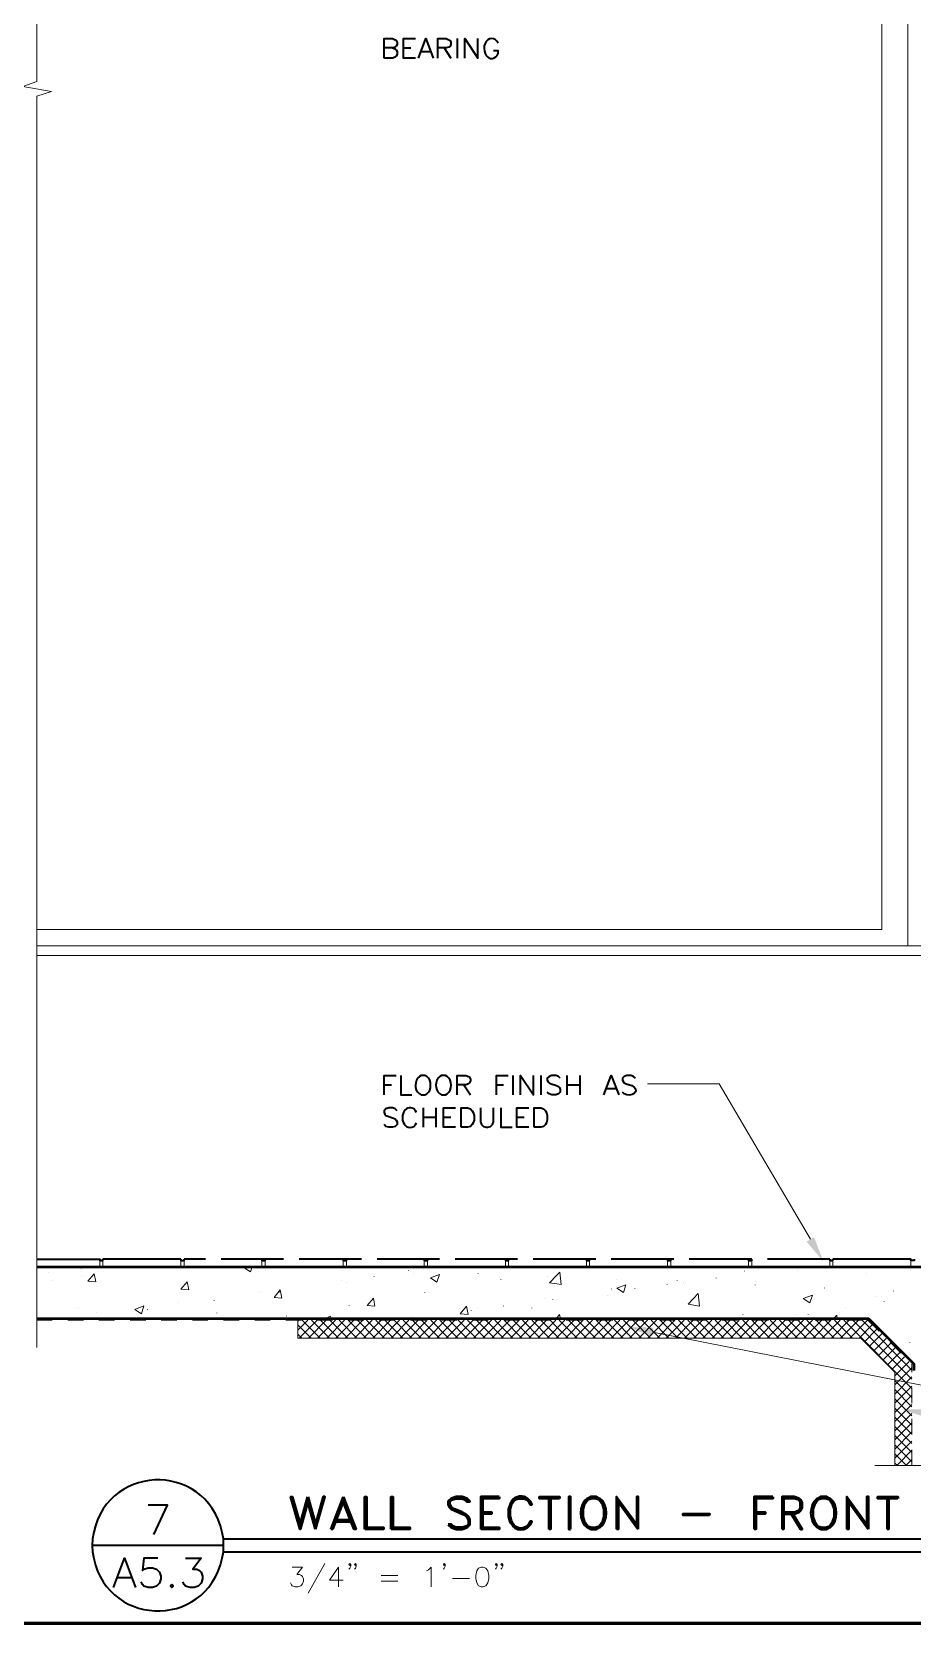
# Model space of a CAD drawing. Header units: inches. Extents: x 5 to 516, y -193 to 129.
# Drawn here: x 362.59 to 368.25, y -46.98 to -36.7 of the extents above; entities that cross this region are included whole.
import ezdxf

# ---------------------------------------------------------------- set-up
doc = ezdxf.new("R2010")
doc.units = ezdxf.units.IN
doc.header["$MEASUREMENT"] = 0
doc.linetypes.add('PDF_IMPORT', pattern=[1, 0.8, -0.2])
doc.layers.add('PDF5_Geometry', color=7, linetype='Continuous')
doc.layers.add('PDF5_Solid Fills', color=7, linetype='Continuous')

msp = doc.modelspace()

# ---------------------------------------------------------------- linework, layer by layer
at = {"layer": 'PDF5_Geometry', "lineweight": 15}
for points in [[(362.6176969, -45.1545658), (362.6176969, -37.112343), (362.7121414, -37.0834541), (362.5276969, -37.0512321), (362.6176969, -37.0178984), (362.6176969, -29.9245649)], [(368.2121414, -42.5734541), (368.2121414, -35.4278983)], [(362.6176969, -42.46901), (368.0454753, -42.46901), (368.0454753, -35.5734541), (362.6176969, -35.5734541)], [(368.7332528, -42.5734541), (362.6176969, -42.5734541)], [(368.7332528, -42.6356766), (362.6176969, -42.6356766)], [(367.5865864, -44.4590102), (367.0010307, -43.4601213), (366.5410307, -43.4601213)], [(363.0232518, -44.595677), (363.0232518, -44.635677)], [(363.0432522, -44.595677), (363.0432522, -44.635677)], [(363.5432522, -44.595677), (363.5432522, -44.635677)], [(363.5643636, -44.595677), (363.5643636, -44.635677)], [(364.0643636, -44.595677), (364.0643636, -44.635677)], [(364.085475, -44.595677), (364.085475, -44.635677)], [(364.585475, -44.595677), (364.585475, -44.635677)], [(364.6065853, -44.595677), (364.6065853, -44.635677)], [(365.1065853, -44.595677), (365.1065853, -44.635677)], [(365.1265857, -44.595677), (365.1265857, -44.635677)], [(365.6276968, -44.595677), (365.6276968, -44.635677)], [(365.6476971, -44.595677), (365.6476971, -44.635677)], [(366.1476971, -44.595677), (366.1476971, -44.635677)], [(366.1688085, -44.595677), (366.1688085, -44.635677)], [(366.6688085, -44.595677), (366.6688085, -44.635677)], [(366.6899188, -44.595677), (366.6899188, -44.635677)], [(367.1899188, -44.595677), (367.1899188, -44.635677)], [(367.2110302, -44.595677), (367.2110302, -44.635677)], [(367.7110303, -44.595677), (367.7110303, -44.635677)], [(367.7310306, -44.595677), (367.7310306, -44.635677)], [(368.2310306, -44.595677), (368.2310306, -44.635677)], [(362.6943639, -44.6723437), (362.6943639, -44.6712326)], [(362.7154741, -44.7223436), (362.7154741, -44.7212325)], [(362.9032522, -44.645677), (362.9032522, -44.6445659)], [(362.9054743, -44.6945658), (362.9054743, -44.6934547)], [(362.996586, -44.7323437), (362.946586, -44.7278992), (362.986586, -44.6801215)], [(362.9965851, -44.7323435), (362.9865851, -44.6801213)], [(363.2021414, -44.6390103), (363.2021414, -44.6378992)], [(363.9899194, -44.6678991), (363.9488082, -44.6401214), (363.9588082, -44.6356769)], [(363.9899188, -44.6678991), (364.0010299, -44.6356769)], [(364.5621415, -44.6401214), (364.5621415, -44.6390102)], [(364.5765854, -44.7245658), (364.5765854, -44.7234546)], [(364.7854748, -44.697899), (364.7854748, -44.6967879)], [(365.006586, -44.6590103), (365.006586, -44.6578992)], [(365.037697, -44.6767879), (365.037697, -44.6756768)], [(365.10103, -44.6556768), (365.10103, -44.6545657)], [(365.1876971, -44.7345659), (365.146586, -44.7067881), (365.2043638, -44.6845659)], [(365.1876965, -44.7345659), (365.2043632, -44.6845659)], [(365.4521416, -44.677899), (365.4521416, -44.6767879)], [(365.5976969, -44.7190101), (365.5976969, -44.717899)], [(365.896586, -44.696788), (365.896586, -44.6956769)], [(365.9765862, -44.6701213), (365.9576973, -44.6901213), (365.9121417, -44.737899)], [(365.9854747, -44.7490103), (365.9765858, -44.6701214)], [(366.3421416, -44.7156769), (366.3421416, -44.7145658)], [(366.9821416, -44.7078992), (366.9821416, -44.7067881)], [(367.0554753, -44.6412324), (367.0554753, -44.6401213)], [(367.1632521, -44.6634546), (367.1632521, -44.6623435)], [(367.2554751, -44.6512326), (367.2554751, -44.6501215)], [(367.5010297, -44.6601214), (367.5010297, -44.6590103)], [(367.5088083, -44.6390103), (367.5088083, -44.6378992)], [(367.9454742, -44.6790104), (367.9454742, -44.6778992)], [(363.5943633, -44.7845658), (363.5443633, -44.7801213), (363.5843633, -44.7323435)], [(363.5943635, -44.7845659), (363.5843635, -44.7323436)], [(364.0499186, -44.7945657), (364.0499186, -44.7934546)], [(364.1921416, -44.8367881), (364.1421416, -44.8323437), (364.1821416, -44.7845659)], [(364.1776969, -44.7978992), (364.1776969, -44.7967881)], [(364.1921419, -44.8367879), (364.1821419, -44.7845657)], [(364.6099185, -44.7345659), (364.6099185, -44.7334548)], [(365.1110307, -44.8023435), (365.1110307, -44.8012324)], [(365.912141, -44.7378991), (365.9576965, -44.7445658), (365.9854743, -44.7490102)], [(366.2832528, -44.8178993), (366.2832528, -44.8167881)], [(366.3099195, -44.7790103), (366.3099195, -44.7778991)], [(366.3854748, -44.8012324), (366.3443637, -44.7734546), (366.4021415, -44.7512324)], [(366.3854743, -44.8012324), (366.402141, -44.7512324)], [(366.458808, -44.7767881), (366.458808, -44.775677)], [(366.6665864, -44.7490103), (366.6665864, -44.7478992)], [(366.7310305, -44.7256768), (366.7310305, -44.7245657)], [(366.7688079, -44.7345659), (366.7688079, -44.7334548)], [(366.7865861, -44.7345659), (366.7865861, -44.7334548)], [(366.8754744, -44.8878992), (366.8010299, -44.8756769), (366.8665855, -44.8078992)], [(366.8754747, -44.8878992), (366.8665858, -44.8078992)], [(367.2310305, -44.7534546), (367.2310305, -44.7523435)], [(367.5832526, -44.8678992), (367.5410304, -44.8401214), (367.5999193, -44.8178992)], [(367.5832532, -44.8678992), (367.5999198, -44.8178992)], [(367.6765861, -44.7723436), (367.6765861, -44.7712325)], [(368.1210306, -44.7912325), (368.1210306, -44.7901214)], [(362.885474, -44.895677), (362.885474, -44.8945659)], [(363.3288074, -44.9090103), (363.3288074, -44.9078992)], [(363.3310307, -44.914566), (363.3310307, -44.9134548)], [(363.5254751, -44.8634547), (363.5254751, -44.8623435)], [(363.7343635, -44.8356769), (363.7343635, -44.8345658)], [(363.7565859, -44.8512324), (363.7565859, -44.8501213)], [(364.6254746, -44.8856768), (364.6254746, -44.8845657)], [(364.7899189, -44.8890102), (364.7399189, -44.8845658), (364.7799189, -44.836788)], [(364.7899191, -44.8890103), (364.7799191, -44.8367881)], [(365.3876972, -44.9412326), (365.3376972, -44.9367881), (365.3776972, -44.8890103)], [(365.3876963, -44.9412324), (365.3776963, -44.8890102)], [(365.4076967, -44.915677), (365.4076967, -44.9145659)], [(365.4488084, -44.9001212), (365.4488084, -44.8990101)], [(365.6165861, -44.8878992), (365.6165861, -44.8867881)], [(365.7976966, -44.9012326), (365.7976966, -44.9001215)], [(365.882141, -44.8378993), (365.882141, -44.8367882)], [(365.9321413, -44.845677), (365.9321413, -44.8445659)], [(367.581031, -44.8823436), (367.581031, -44.8812325)], [(367.8143639, -44.8978991), (367.8143639, -44.896788)], [(368.002142, -44.8290102), (368.002142, -44.8278991)], [(368.0599197, -44.8601215), (368.0599197, -44.8590103)], [(362.9999195, -44.9323436), (362.9999195, -44.9312325)], [(363.7754752, -44.9334546), (363.7754752, -44.9323435)], [(364.2210296, -44.9523436), (364.2210296, -44.9512325)], [(364.3799188, -45.0934546), (364.2954743, -45.0090102)], [(364.2954744, -45.0434547), (364.3599188, -44.9790102)], [(364.2954744, -44.9790103), (364.2954744, -45.0934548)], [(364.2954744, -44.9845659), (364.3010299, -44.9790104)], [(364.3043629, -45.0934546), (364.4188074, -44.9790102)], [(364.4388076, -45.0934546), (364.323252, -44.9790102)], [(364.3632528, -45.0934546), (364.4776973, -44.9790102)], [(364.4976974, -45.0934546), (364.3821419, -44.9790102)], [(364.4221416, -45.0934546), (364.536586, -44.9790102)], [(364.5565851, -45.0934546), (364.4410295, -44.9790102)], [(364.4632521, -44.9690102), (364.5043632, -44.9534546)], [(364.4810303, -45.0934546), (364.5954748, -44.9790102)], [(364.4988074, -44.9690102), (364.5043629, -44.9534546)], [(364.615475, -45.0934546), (364.4999194, -44.9790102)], [(364.5399191, -45.0934546), (364.6543635, -44.9790102)], [(364.6743637, -45.0934546), (364.5599193, -44.9790102)], [(364.5988078, -45.0934546), (364.7132523, -44.9790102)], [(364.7332525, -45.0934546), (364.618808, -44.9790102)], [(364.6576966, -45.0934546), (364.772141, -44.9790102)], [(364.7921412, -45.0934546), (364.6776968, -44.9790102)], [(364.7165854, -45.0934546), (364.8310298, -44.9790102)], [(364.85103, -45.0934546), (364.7365855, -44.9790102)], [(364.7754752, -45.0934546), (364.8899197, -44.9790102)], [(364.9099187, -45.0934546), (364.7954743, -44.9790102)], [(364.8343629, -45.0934546), (364.9488073, -44.9790102)], [(364.9688075, -45.0934546), (364.8543631, -44.9790102)], [(364.8932528, -45.0934546), (365.0076972, -44.9790102)], [(365.0276974, -45.0934546), (364.9132529, -44.9790102)], [(364.9521415, -45.0934546), (365.066586, -44.9790102)], [(365.0865862, -45.0934546), (364.9721417, -44.9790102)], [(365.0110303, -45.0934546), (365.1254747, -44.9790102)], [(365.0276974, -44.9534547), (365.0276974, -44.9523436)], [(365.1454749, -45.0934546), (365.0310305, -44.9790102)], [(365.069919, -45.0934546), (365.1843635, -44.9790102)], [(365.2043637, -45.0934546), (365.0899192, -44.9790102)], [(365.1288078, -45.0934546), (365.2432522, -44.9790102)], [(365.2632524, -45.0934546), (365.148808, -44.9790102)], [(365.1876965, -45.0934546), (365.302141, -44.9790102)], [(365.3221412, -45.0934546), (365.2076967, -44.9790102)], [(365.2465853, -45.0934546), (365.3621409, -44.9790102)], [(365.3810299, -45.0934546), (365.2665855, -44.9790102)], [(365.3054752, -45.0934546), (365.4210308, -44.9790102)], [(365.4399187, -45.0934546), (365.3254742, -44.9790102)], [(365.364364, -45.0934546), (365.4799195, -44.9790102)], [(365.4988075, -45.0934546), (365.384363, -44.9790102)], [(365.4232527, -45.0934546), (365.5388083, -44.9790102)], [(365.5576973, -45.0934546), (365.4432529, -44.9790102)], [(365.4821415, -45.0934546), (365.597697, -44.9790102)], [(365.6165861, -45.0934546), (365.5021416, -44.9790102)], [(365.5410302, -45.0934546), (365.6565858, -44.9790102)], [(365.6754749, -45.0934546), (365.5610304, -44.9790102)], [(365.60103, -45.0934546), (365.7154745, -44.9790102)], [(365.7343636, -45.0934546), (365.6199192, -44.9790102)], [(365.6599188, -45.0934546), (365.7743633, -44.9790102)], [(365.7932524, -45.0934546), (365.6788079, -44.9790102)], [(365.7188076, -45.0934546), (365.833252, -44.9790102)], [(365.8521411, -45.0934546), (365.7376967, -44.9790102)], [(365.7776975, -45.0934546), (365.8921419, -44.9790102)], [(365.912141, -45.0934546), (365.7965854, -44.9790102)], [(365.8365862, -45.0934546), (365.9510307, -44.9790102)], [(365.9710297, -45.0934546), (365.9565853, -45.0801213), (365.8554742, -44.9790102)], [(365.895475, -45.0934546), (366.0099194, -44.9790102)], [(366.0299196, -45.0934546), (365.9565863, -45.0212324), (365.914364, -44.9790102)], [(365.9532527, -44.9690102), (365.9754749, -44.9412324), (365.9810304, -44.9690102)], [(365.9543637, -45.0934546), (365.9565859, -45.0912324), (366.0688082, -44.9790102)], [(366.0888084, -45.0934546), (365.9732528, -44.9790102)], [(366.0132525, -45.0934546), (366.1276969, -44.9790102)], [(366.1476971, -45.0934546), (366.0321416, -44.9790102)], [(366.0721412, -45.0934546), (366.1865857, -44.9790102)], [(366.2065859, -45.0934546), (366.0910303, -44.9790102)], [(366.13103, -45.0934546), (366.2454745, -44.9790102)], [(366.2654746, -45.0934546), (366.1510302, -44.9790102)], [(366.1899188, -45.0934546), (366.3043632, -44.9790102)], [(366.3243634, -45.0934546), (366.2099189, -44.9790102)], [(366.2488075, -45.0934546), (366.363252, -44.9790102)], [(366.3832522, -45.0934546), (366.2688077, -44.9790102)], [(366.3076974, -45.0934546), (366.4221419, -44.9790102)], [(366.442142, -45.0934546), (366.3276976, -44.9790102)], [(366.3665862, -45.0934546), (366.4810306, -44.9790102)], [(366.5010297, -45.0934546), (366.3865852, -44.9790102)], [(366.4254749, -45.0934546), (366.5399194, -44.9790102)], [(366.5599196, -45.0934546), (366.4454751, -44.9790102)], [(366.4843637, -45.0934546), (366.5988081, -44.9790102)], [(366.6188083, -45.0934546), (366.5043639, -44.9790102)], [(366.5432524, -45.0934546), (366.6576969, -44.9790102)], [(366.6776971, -45.0934546), (366.5632526, -44.9790102)], [(366.6021412, -45.0934546), (366.7165856, -44.9790102)], [(366.7365858, -45.0934546), (366.6221414, -44.9790102)], [(366.66103, -45.0934546), (366.7754744, -44.9790102)], [(366.7954746, -45.0934546), (366.6810301, -44.9790102)], [(366.7199198, -45.0934546), (366.8343643, -44.9790102)], [(366.8543633, -45.0934546), (366.7399189, -44.9790102)], [(366.7788075, -45.0934546), (366.8932519, -44.9790102)], [(366.9132521, -45.0934546), (366.7988077, -44.9790102)], [(366.8376974, -45.0934546), (366.9532529, -44.9790102)], [(366.972142, -45.0934546), (366.8576975, -44.9790102)], [(366.8965861, -45.0934546), (367.0121417, -44.9790102)], [(367.0310308, -45.0934546), (366.9165863, -44.9790102)], [(366.9554749, -45.0934546), (367.0710304, -44.9790102)], [(367.0899195, -45.0934546), (366.9754751, -44.9790102)], [(367.0143636, -45.0934546), (367.1299192, -44.9790102)], [(367.1488083, -45.0934546), (367.0343638, -44.9790102)], [(367.0732524, -45.0934546), (367.188808, -44.9790102)], [(367.207697, -45.0934546), (367.0932526, -44.9790102)], [(367.1321411, -45.0934546), (367.2476967, -44.9790102)], [(367.2665858, -45.0934546), (367.1521413, -44.9790102)], [(367.1532525, -44.9412324), (367.1532525, -44.9401213)], [(367.1921421, -45.0934546), (367.3065866, -44.9790102)], [(367.3254745, -45.0934546), (367.2110301, -44.9790102)], [(367.2510297, -45.0934546), (367.3654742, -44.9790102)], [(367.3843633, -45.0934546), (367.2699188, -44.9790102)], [(367.2899193, -44.966788), (367.2899193, -44.9656769)], [(367.3099196, -45.0934546), (367.4243641, -44.9790102)], [(367.4432521, -45.0934546), (367.3288076, -44.9790102)], [(367.3688084, -45.0934546), (367.4832528, -44.9790102)], [(367.503253, -45.0934546), (367.3876974, -44.9790102)], [(367.4276971, -45.0934546), (367.5421416, -44.9790102)], [(367.5621418, -45.0934546), (367.4465862, -44.9790102)], [(367.4865859, -45.0934546), (367.6010303, -44.9790102)], [(367.4988076, -44.9401213), (367.4988076, -44.9390102)], [(367.6210305, -45.0934546), (367.505475, -44.9790102)], [(367.5454746, -45.0934546), (367.6599191, -44.9790102)], [(367.6799193, -45.0934546), (367.5643637, -44.9790102)], [(367.5732524, -44.9434548), (367.5732524, -44.9423437)], [(367.6043634, -45.0934546), (367.7188079, -44.9790102)], [(367.738808, -45.0934546), (367.6232525, -44.9790102)], [(367.6632522, -45.0934546), (367.7776966, -44.9790102)], [(367.7976968, -45.0934546), (367.6821412, -44.9790102)], [(367.7221421, -45.0934546), (367.8365865, -44.9790102)], [(367.7343638, -44.9690102), (367.7554749, -44.9467879)], [(367.8565856, -45.0934546), (367.7421411, -44.9790102)], [(367.7588084, -44.9690102), (367.755475, -44.9467879)], [(367.7810308, -45.0934546), (367.8954753, -44.9790102)], [(368.2388081, -45.4167881), (367.8010303, -44.9790103)], [(367.8399196, -45.0934546), (367.954364, -44.9790102)], [(368.2388081, -45.3578991), (367.8599192, -44.9790102)], [(367.8988083, -45.0934546), (367.985475, -45.006788)], [(368.2388081, -45.2990103), (367.918808, -44.9790103)], [(368.1288079, -45.3123435), (367.909919, -45.0934546), (364.2954744, -45.0934546)], [(364.32103, -45.0934546), (364.2954745, -45.0678991)], [(366.5743634, -45.0545659), (372.4010308, -46.2056771), (372.9010309, -46.2056771)], [(367.9332525, -45.1178992), (368.0143636, -45.0367881)], [(367.9632524, -45.1467881), (368.0443635, -45.0667881)], [(367.9921413, -45.176788), (368.0732524, -45.0956769)], [(368.0221412, -45.2067882), (368.1032523, -45.1256771)], [(368.2243642, -45.1212324), (368.2243642, -45.1201213)], [(368.05103, -45.235677), (368.1321411, -45.1545659)], [(368.0810311, -45.2656769), (368.1621422, -45.1845658)], [(368.1099188, -45.2945658), (368.1910299, -45.2134547)], [(368.128808, -45.3356769), (368.2210303, -45.2434547)], [(368.128808, -45.394566), (368.238808, -45.2845659)], [(368.128808, -45.3123437), (368.128808, -45.9123438)], [(368.128808, -45.4534547), (368.238808, -45.3434547)], [(368.128808, -45.5123438), (368.238808, -45.4023437)], [(368.2388081, -45.4756769), (368.1288081, -45.3656769)], [(368.2388081, -45.5345659), (368.1288081, -45.4245659)], [(368.128808, -45.5712325), (368.238808, -45.4612325)], [(368.128808, -45.6301216), (368.238808, -45.5201215)], [(368.2388081, -45.5934547), (368.1288081, -45.4834547)], [(368.2388081, -45.6523437), (368.1288081, -45.5434548)], [(368.128808, -45.6890103), (368.238808, -45.5790103)], [(368.128808, -45.7478994), (368.238808, -45.6378993)], [(368.2388081, -45.7112325), (368.1288081, -45.6023436)], [(368.128808, -45.8067881), (368.238808, -45.6967881)], [(368.2388081, -45.7701215), (368.1288081, -45.6612326)], [(368.2388081, -45.8290103), (368.1288081, -45.7201214)], [(368.128808, -45.8656772), (368.238808, -45.7556771)], [(368.2388081, -45.8878993), (368.1288081, -45.7790104)], [(368.1288084, -45.8378993), (368.2021418, -45.9101215), (368.2388084, -45.8734548)], [(368.1288086, -45.8967882), (368.143253, -45.9101215), (368.2388086, -45.8145659)], [(368.7776977, -45.984566), (368.751031, -45.9123438), (368.001031, -45.9123438)], [(364.2588081, -46.565677), (364.3243636, -46.565677), (364.2888081, -46.6134548), (364.3065859, -46.6134548), (364.3188081, -46.6190103), (364.3243636, -46.625677), (364.3310303, -46.6434548), (364.3310303, -46.655677), (364.3243636, -46.6734548), (364.3132525, -46.6845659), (364.2954748, -46.6912325), (364.277697, -46.6912325), (364.2588081, -46.6845659), (364.2532525, -46.6790103), (364.247697, -46.6667881)], [(364.4676964, -46.5423437), (364.3610297, -46.7323438)], [(364.5565851, -46.6912325), (364.5565851, -46.565677), (364.4976962, -46.6490103), (364.5865851, -46.6490103)], [(364.6343631, -46.5478994), (364.6288075, -46.554566), (364.6221409, -46.5478994), (364.6288075, -46.5423438), (364.6343631, -46.5478994), (364.6343631, -46.5601216), (364.6288075, -46.5723438), (364.6221409, -46.5778994)], [(364.6699195, -46.5478994), (364.6643639, -46.554566), (364.6576972, -46.5478994), (364.6643639, -46.5423438), (364.6699195, -46.5478994), (364.6699195, -46.5601216), (364.6643639, -46.5723438), (364.6576972, -46.5778994)], [(365.1221414, -46.5901216), (365.1343636, -46.5834549), (365.1521414, -46.5656771), (365.1521414, -46.6912327)], [(365.24103, -46.5478994), (365.2354744, -46.554566), (365.2299189, -46.5478994), (365.2354744, -46.5423438), (365.24103, -46.5478994), (365.24103, -46.5601216), (365.2354744, -46.5723438), (365.2299189, -46.5778994)], [(365.5743633, -46.5478994), (365.5688078, -46.554566), (365.5632522, -46.5478994), (365.5688078, -46.5423438), (365.5743633, -46.5478994), (365.5743633, -46.5601216), (365.5688078, -46.5723438), (365.5632522, -46.5778994)], [(365.6110308, -46.5478994), (365.6043641, -46.554566), (365.5988086, -46.5478994), (365.6043641, -46.5423438), (365.6110308, -46.5478994), (365.6110308, -46.5601216), (365.6043641, -46.5723438), (365.5988086, -46.5778994)], [(364.8310308, -46.6190104), (364.9376975, -46.6190104)], [(364.8310308, -46.655677), (364.9376975, -46.655677)], [(365.2888081, -46.6378994), (365.3965859, -46.6378994)]]:
    msp.add_lwpolyline(points, dxfattribs=at)
at = {"layer": 'PDF5_Geometry', "lineweight": 35}
for points in [[(364.8488079, -36.8690096), (364.8488079, -36.7434541), (364.9021412, -36.7434541), (364.919919, -36.7501207), (364.9265856, -36.7556763), (364.9321412, -36.7678985), (364.9321412, -36.7801207), (364.9265856, -36.7912318), (364.919919, -36.7978985), (364.9021412, -36.8034541), (364.8488079, -36.8034541)], [(364.9021413, -36.8034545), (364.9199191, -36.80901), (364.9265857, -36.8156767), (364.9321413, -36.8267878), (364.9321413, -36.8445656), (364.9265857, -36.8567878), (364.9199191, -36.8634545), (364.9021413, -36.86901), (364.8488079, -36.86901)], [(365.0510306, -36.8690096), (364.974364, -36.8690096), (364.974364, -36.7434541), (365.0510306, -36.7434541)], [(364.974364, -36.8034545), (365.0210306, -36.8034545)], [(365.068808, -36.8690096), (365.1165857, -36.7434541), (365.1643635, -36.8690096)], [(365.1943641, -36.8690096), (365.1943641, -36.7434541), (365.2476974, -36.7434541), (365.2654752, -36.7501207), (365.2721419, -36.7556763), (365.2776974, -36.7678985), (365.2776974, -36.7801207), (365.2721419, -36.7912318), (365.2654752, -36.7978985), (365.2476974, -36.8034541), (365.1943641, -36.8034541)], [(365.2354746, -36.8034545), (365.2776969, -36.86901)], [(365.318808, -36.7434535), (365.318808, -36.8690091)], [(365.3665861, -36.8690096), (365.3665861, -36.7434541), (365.4499194, -36.8690096), (365.4499194, -36.7434541)], [(365.0865862, -36.8267869), (365.1465862, -36.8267869)], [(365.5754753, -36.8512312), (365.5810309, -36.839009), (365.5810309, -36.8212312), (365.552142, -36.8212312)], [(364.8488079, -43.5312323), (364.8488079, -43.4056767), (364.9265856, -43.4056767)], [(364.8488079, -43.4656768), (364.8965856, -43.4656768)], [(364.9565858, -43.4056767), (364.9565858, -43.5312323), (365.0276969, -43.5312323)], [(365.1232528, -43.4123434), (365.1110306, -43.4056767), (365.0865862, -43.4056767), (365.075475, -43.4123434), (365.0632528, -43.4234545)], [(365.2543631, -43.4123434), (365.2421409, -43.4056767), (365.2176965, -43.4056767), (365.2065853, -43.4123434), (365.1943631, -43.4234545)], [(365.318808, -43.5312323), (365.318808, -43.4056767), (365.3732524, -43.4056767), (365.3910302, -43.4123434), (365.3965858, -43.4178989), (365.4032524, -43.4301212), (365.4032524, -43.4412323), (365.3965858, -43.4534545), (365.3910302, -43.4590101), (365.3732524, -43.4656767), (365.318808, -43.4656767)], [(365.3610308, -43.4656768), (365.403253, -43.5312324)], [(365.5699191, -43.5312323), (365.5699191, -43.4056767), (365.6465857, -43.4056767)], [(365.5699191, -43.4656768), (365.6165857, -43.4656768)], [(365.6765859, -43.4056767), (365.6765859, -43.5312323)], [(365.724364, -43.5312323), (365.724364, -43.4056767), (365.8076974, -43.5312323), (365.8076974, -43.4056767)], [(365.8554743, -43.4056767), (365.8554743, -43.5312323)], [(365.9799194, -43.4234546), (365.9688083, -43.4123435), (365.9510305, -43.4056769), (365.926586, -43.4056769), (365.9088083, -43.4123435), (365.896586, -43.4234546), (365.896586, -43.4356769), (365.9032527, -43.4478991), (365.9088083, -43.4534546), (365.9210305, -43.4590102), (365.956586, -43.4712324), (365.9688083, -43.4778991), (365.9743638, -43.4834546), (365.9799194, -43.4956769), (365.9799194, -43.5134547), (365.9688083, -43.5245658), (365.9510305, -43.5312324), (365.926586, -43.5312324), (365.9088083, -43.5245658), (365.896586, -43.5134547)], [(366.022141, -43.4056767), (366.022141, -43.5312323)], [(366.022141, -43.4656768), (366.1054744, -43.4656768)], [(366.1054744, -43.4056767), (366.1054744, -43.5312323)], [(366.2599193, -43.5312323), (366.3076971, -43.4056767), (366.3554749, -43.5312323)], [(366.2776975, -43.4890101), (366.3376975, -43.4890101)], [(366.4632523, -43.4234546), (366.4510301, -43.4123435), (366.4332523, -43.4056769), (366.4088078, -43.4056769), (366.3910301, -43.4123435), (366.379919, -43.4234546), (366.379919, -43.4356769), (366.3854745, -43.4478991), (366.3910301, -43.4534546), (366.4032523, -43.4590102), (366.4388078, -43.4712324)], [(365.0865862, -43.5312323), (365.1110306, -43.5312323), (365.1232528, -43.5245656)], [(365.2176965, -43.5312323), (365.2421409, -43.5312323), (365.2543631, -43.5245656)], [(366.4088078, -43.5312324), (366.3910301, -43.5245658), (366.379919, -43.5134547)], [(364.9321412, -43.6323435), (364.919919, -43.6201213), (364.9021412, -43.6145657), (364.8788079, -43.6145657), (364.8610301, -43.6201213), (364.8488079, -43.6323435), (364.8488079, -43.6445658), (364.8543634, -43.6556769), (364.8610301, -43.6623435), (364.8721412, -43.6678991), (364.9088079, -43.6801213), (364.919919, -43.6856769), (364.9265856, -43.6923435), (364.9321412, -43.7034546), (364.9321412, -43.7212324), (364.919919, -43.7334546), (364.9021412, -43.7390102), (364.8788079, -43.7390102), (364.8610301, -43.7334546), (364.8488079, -43.7212324)], [(364.974364, -43.6445658), (364.9676973, -43.6623436), (364.9676973, -43.6923436)], [(365.0576973, -43.6445658), (365.0510306, -43.6323436), (365.0399195, -43.6201214)], [(365.0988079, -43.6145656), (365.0988079, -43.7390101)], [(365.0988079, -43.6734547), (365.1821412, -43.6734547)], [(365.1821412, -43.6145656), (365.1821412, -43.7390101)], [(365.3076971, -43.7390101), (365.2299193, -43.7390101), (365.2299193, -43.6145656), (365.3076971, -43.6145656)], [(365.2299193, -43.6734547), (365.2776971, -43.6734547)], [(365.4676965, -43.6145656), (365.4676965, -43.7034545), (365.4743631, -43.7212323), (365.4865854, -43.7334545), (365.5043631, -43.7390101), (365.5154743, -43.7390101), (365.533252, -43.7334545), (365.5454743, -43.7212323), (365.5521409, -43.7034545), (365.5521409, -43.6145656)], [(365.5988079, -43.6145656), (365.5988079, -43.7390101), (365.6710301, -43.7390101)], [(365.7776972, -43.7390101), (365.7010305, -43.7390101), (365.7010305, -43.6145656), (365.7776972, -43.6145656)], [(365.7010305, -43.6734547), (365.7476972, -43.6734547)], [(365.0399195, -43.7334547), (365.0510306, -43.7212325), (365.0576973, -43.7101214)], [(362.6176963, -44.585677), (363.0232518, -44.585677), (363.0232518, -44.595677), (363.0432518, -44.595677), (363.0432518, -44.585677)], [(363.5432522, -44.5856769), (363.0432522, -44.5856769)], [(363.5432522, -44.585677), (363.5432522, -44.595677), (363.5643633, -44.595677), (363.5643633, -44.585677)], [(364.0643636, -44.585677), (364.0643636, -44.595677), (364.0854747, -44.595677), (364.0854747, -44.585677)], [(364.585475, -44.585677), (364.585475, -44.595677), (364.6065862, -44.595677), (364.6065862, -44.585677)], [(365.1065853, -44.585677), (365.1065853, -44.595677), (365.1265853, -44.595677), (365.1265853, -44.585677)], [(365.6276968, -44.585677), (365.6276968, -44.595677), (365.6476968, -44.595677), (365.6476968, -44.585677)], [(366.1476971, -44.585677), (366.1476971, -44.595677), (366.1688082, -44.595677), (366.1688082, -44.585677)], [(366.6688085, -44.585677), (366.6688085, -44.595677), (366.6899197, -44.595677), (366.6899197, -44.585677)], [(367.1899188, -44.585677), (367.1899188, -44.595677), (367.21103, -44.595677), (367.21103, -44.585677)], [(367.7110303, -44.585677), (367.7110303, -44.595677), (367.7310303, -44.595677), (367.7310303, -44.585677)], [(368.252142, -44.585677), (368.252142, -44.595677), (368.2310309, -44.595677), (368.2310309, -44.585677), (367.7310309, -44.585677)], [(363.3699191, -46.355677), (363.458808, -46.1678992), (363.3332525, -46.1678992)], [(363.809919, -46.5078992), (363.8165857, -46.4667881), (363.8176968, -46.425677), (363.8165857, -46.3845659), (363.809919, -46.3434548)], [(362.9765857, -46.3845659), (362.9743634, -46.425677), (362.9765857, -46.4667881)], [(363.8176968, -46.425677), (362.9743634, -46.425677)], [(363.8154747, -46.3845659), (370.2388082, -46.3845659)], [(363.8154747, -46.4678992), (370.2388082, -46.4678992)], [(363.1110306, -46.6956771), (363.1821417, -46.5078993), (363.2532528, -46.6956771)], [(363.3965858, -46.5078993), (363.3065858, -46.5078993), (363.2976969, -46.5878993), (363.3065858, -46.5790104), (363.3332525, -46.5701215), (363.3610303, -46.5701215), (363.3876969, -46.5790104), (363.4054747, -46.5967882), (363.4143636, -46.6234549), (363.4143636, -46.6412326), (363.4054747, -46.6678993), (363.3876969, -46.6867882), (363.3610303, -46.6956771), (363.3332525, -46.6956771), (363.3065858, -46.6867882), (363.2976969, -46.6778993), (363.288808, -46.6590104)], [(363.5743632, -46.5078993), (363.6732521, -46.5078993), (363.6199187, -46.5790104), (363.6465854, -46.5790104), (363.6643632, -46.5878993), (363.6732521, -46.5967882), (363.682141, -46.6234549), (363.682141, -46.6412326), (363.6732521, -46.6678993), (363.6554743, -46.6867882), (363.6288076, -46.6956771), (363.6010298, -46.6956771), (363.5743632, -46.6867882), (363.5654743, -46.6778993), (363.5565854, -46.6590104)], [(363.1376962, -46.6323438), (363.2265851, -46.6323438)]]:
    msp.add_lwpolyline(points, dxfattribs=at)
for points in [[(365.3432526, -43.7390101), (365.3432526, -43.6145656), (365.3843637, -43.6145656), (365.4032526, -43.6201212), (365.4143637, -43.6323434), (365.4210304, -43.6445656), (365.4265859, -43.6623434), (365.4265859, -43.6923434), (365.4210304, -43.7101212), (365.4143637, -43.7212323), (365.4032526, -43.7334545), (365.3843637, -43.7390101)], [(365.8132527, -43.7390101), (365.8132527, -43.6145656), (365.8554749, -43.6145656), (365.8732527, -43.6201212), (365.8854749, -43.6323434), (365.8910305, -43.6445656), (365.896586, -43.6623434), (365.896586, -43.6923434), (365.8910305, -43.7101212), (365.8854749, -43.7212323), (365.8732527, -43.7334545), (365.8554749, -43.7390101)], [(363.4854745, -46.6778992), (363.4765856, -46.6867881), (363.4854745, -46.6956769), (363.4943634, -46.6867881)]]:
    msp.add_lwpolyline(points, close=True, dxfattribs=at)
at = {"layer": 'PDF5_Geometry', "linetype": 'PDF_IMPORT', "lineweight": 35, "ltscale": 0.501111}
msp.add_lwpolyline([(367.7110303, -44.5856769), (363.5643636, -44.5856769)], dxfattribs=at)
at = {"layer": 'PDF5_Geometry', "lineweight": 50}
for points in [[(362.6176969, -44.6356768), (369.0354752, -44.6356768), (369.0354752, -45.3023435)], [(367.9610303, -44.9690102), (362.6176964, -44.9690102)], [(368.2532531, -45.3023435), (368.2532531, -45.2612324), (367.9610308, -44.9690102)], [(364.4076972, -46.3212326), (364.3588083, -46.1434548), (364.3088083, -46.3212326), (364.2499194, -46.1134548), (364.2588083, -46.1134548), (364.3088083, -46.2912326), (364.3588083, -46.1134548)], [(364.3588085, -46.1134548), (364.4076974, -46.2912326)], [(364.4076964, -46.3212326), (364.4676964, -46.1134548), (364.4576964, -46.1134548), (364.4076964, -46.2912326)], [(364.5865861, -46.1134548), (364.5076972, -46.3212326)], [(364.5865861, -46.113455), (364.6665861, -46.3212327), (364.6565861, -46.3212327), (364.5865861, -46.143455), (364.5176972, -46.3212327), (364.5076972, -46.3212327)], [(365.5888082, -46.1134549), (365.5888082, -46.1234549), (365.4799193, -46.1234549), (365.4799193, -46.3112327), (365.5888082, -46.3112327), (365.5888082, -46.3212327), (365.4699193, -46.3212327)], [(365.5888086, -46.1134548), (365.4699197, -46.1134548), (365.4699197, -46.3212326)], [(365.6576967, -46.1623436), (365.6476967, -46.1923436), (365.6476967, -46.2423436)], [(365.6576967, -46.2423436), (365.6576967, -46.1923436), (365.6676967, -46.1623436), (365.6876967, -46.1334547), (365.7076967, -46.1234547), (365.7476967, -46.1234547), (365.7676967, -46.1334547), (365.7776967, -46.1434547), (365.7865856, -46.1623436), (365.7965856, -46.1623436), (365.7865856, -46.1434547), (365.7676967, -46.1234547)], [(365.9065856, -46.1234549), (365.9065856, -46.3212327)], [(365.9165864, -46.1234549), (365.9165864, -46.3212327), (365.9065864, -46.3212327)], [(366.2332527, -46.1234548), (366.2132527, -46.1134548), (366.1743638, -46.1134548), (366.1543638, -46.1234548), (366.1343638, -46.1434548)], [(366.4810301, -46.3212327), (366.3521412, -46.143455), (366.3521412, -46.3212327), (366.3421412, -46.3212327)], [(366.4810305, -46.3212326), (366.4810305, -46.1134548), (366.4721416, -46.1134548), (366.4721416, -46.2912326), (366.3421416, -46.1134548), (366.3421416, -46.3212326)], [(367.3443637, -46.1134549), (367.3443637, -46.1234549), (367.2354748, -46.1234549), (367.2354748, -46.3212327), (367.2254748, -46.3212327)], [(367.3443641, -46.1134548), (367.2254752, -46.1134548), (367.2254752, -46.3212326)], [(367.4143636, -46.2223437), (367.4832525, -46.2223437), (367.5132525, -46.2123437), (367.5232525, -46.2023437), (367.5332525, -46.1823437), (367.5332525, -46.1523437), (367.5232525, -46.1334548), (367.5132525, -46.1234548), (367.4832525, -46.1134548), (367.4043636, -46.1134548), (367.4043636, -46.3212326)], [(367.4143643, -46.2123438), (367.4832532, -46.2123438), (367.5132532, -46.2023438), (367.5232532, -46.1823438), (367.5232532, -46.1523438), (367.5132532, -46.1334549), (367.4832532, -46.1234549), (367.4143643, -46.1234549), (367.4143643, -46.3212327), (367.4043643, -46.3212327)], [(367.7121415, -46.1234548), (367.6921415, -46.1134548), (367.6521415, -46.1134548), (367.6321415, -46.1234548), (367.6121415, -46.1434548)], [(367.9599192, -46.3212326), (367.9599192, -46.1134548), (367.9499192, -46.1134548), (367.9499192, -46.2912326), (367.8210303, -46.1134548), (367.8210303, -46.3212326)], [(367.9599199, -46.3212327), (367.831031, -46.143455), (367.831031, -46.3212327), (367.821031, -46.3212327)], [(368.0788078, -46.1234549), (368.0788078, -46.3212327)], [(368.0888085, -46.1234549), (368.0888085, -46.3212327), (368.0788085, -46.3212327)], [(364.5365859, -46.2623438), (364.6365859, -46.2623438)], [(365.4799193, -46.2123436), (365.5388082, -46.2123436), (365.5388082, -46.2223436), (365.4799193, -46.2223436)], [(367.2354748, -46.2123436), (367.2954748, -46.2123436), (367.2954748, -46.2223436), (367.2354748, -46.2223436)], [(367.4632524, -46.2223437), (367.5232524, -46.3212326), (367.5332524, -46.3212326), (367.4732524, -46.2223437)], [(364.5276974, -46.2723437), (364.6465863, -46.2723437)], [(365.7676967, -46.3112325), (365.7865856, -46.2912325), (365.7965856, -46.2723436), (365.7865856, -46.2723436), (365.7776967, -46.2912325), (365.7676967, -46.3012325)], [(366.1743638, -46.3212326), (366.2132527, -46.3212326), (366.2332527, -46.3112326)], [(367.6521415, -46.3212326), (367.6921415, -46.3212326), (367.7121415, -46.3112326)]]:
    msp.add_lwpolyline(points, dxfattribs=at)
at = {"layer": 'PDF5_Geometry', "lineweight": 15}
for points in [[(363.3065862, -44.8867881), (363.2899196, -44.9367881), (363.2476973, -44.9090103)], [(365.4732518, -46.565677), (365.455474, -46.5723436), (365.4443629, -46.5901214), (365.4376963, -46.6190103), (365.4376963, -46.6378992), (365.4443629, -46.6667881), (365.455474, -46.6845659), (365.4732518, -46.6912325), (365.485474, -46.6912325), (365.5032518, -46.6845659), (365.515474, -46.6667881), (365.5210296, -46.6378992), (365.5210296, -46.6190103), (365.515474, -46.5901214), (365.5032518, -46.5723436), (365.485474, -46.565677)]]:
    msp.add_lwpolyline(points, close=True, dxfattribs=at)
at = {"layer": 'PDF5_Geometry', "linetype": 'PDF_IMPORT', "lineweight": 15, "ltscale": 0.085556}
msp.add_lwpolyline([(362.6176969, -44.9790103), (367.9565861, -44.9790103)], dxfattribs=at)
at = {"layer": 'PDF5_Geometry', "linetype": 'PDF_IMPORT', "lineweight": 15, "ltscale": 0.083281}
msp.add_lwpolyline([(367.956586, -44.9790103), (368.2388085, -45.2601214)], dxfattribs=at)
at = {"layer": 'PDF5_Geometry', "linetype": 'PDF_IMPORT', "lineweight": 15, "ltscale": 0.083333}
msp.add_lwpolyline([(368.2388081, -45.9123436), (368.2388081, -45.2601213)], dxfattribs=at)
at = {"layer": 'PDF5_Geometry', "lineweight": 50}
for points in [[(364.725475, -46.3212326), (364.725475, -46.1134548), (364.735475, -46.1134548), (364.735475, -46.3112326), (364.8443639, -46.3112326), (364.8443639, -46.3212326)], [(364.8943638, -46.3212326), (364.8943638, -46.1134548), (364.9043638, -46.1134548), (364.9043638, -46.3112326), (365.0132527, -46.3112326), (365.0132527, -46.3212326)], [(365.2610303, -46.2912327), (365.2810303, -46.3112327), (365.3110303, -46.3212327), (365.3510303, -46.3212327), (365.3799192, -46.3112327), (365.3999192, -46.2912327), (365.3999192, -46.2623439), (365.3899192, -46.2423438), (365.3699192, -46.2223438), (365.3510303, -46.2123438), (365.3010303, -46.1923438), (365.2810303, -46.1823438), (365.2710303, -46.1623438), (365.2710303, -46.143455), (365.2810303, -46.133455), (365.3110303, -46.123455), (365.3510303, -46.123455), (365.3699192, -46.133455), (365.3799192, -46.143455), (365.3999192, -46.143455), (365.3799192, -46.123455), (365.3510303, -46.113455), (365.3110303, -46.113455), (365.2810303, -46.123455), (365.2610303, -46.143455), (365.2610303, -46.1623438), (365.2710303, -46.1823438), (365.2810303, -46.1923438), (365.3010303, -46.2023438), (365.3510303, -46.2223438), (365.3699192, -46.2323438), (365.3799192, -46.2423438), (365.3899192, -46.2623439), (365.3899192, -46.2912327), (365.3799192, -46.3012327), (365.3510303, -46.3112327), (365.3110303, -46.3112327), (365.2910303, -46.3012327), (365.2810303, -46.2912327)], [(365.9754747, -46.1234548), (365.8465858, -46.1234548), (365.8465858, -46.1134548), (365.9754747, -46.1134548)], [(366.0454749, -46.3212326), (366.0454749, -46.1134548), (366.0354749, -46.1134548), (366.0354749, -46.3212326)], [(366.1843634, -46.1234549), (366.1543634, -46.1334549), (366.1343634, -46.1623438), (366.1243634, -46.1923438), (366.1243634, -46.2423438), (366.1343634, -46.2723438), (366.1543634, -46.3012327), (366.1843634, -46.3112327), (366.2032523, -46.3112327), (366.2332523, -46.3012327), (366.2532523, -46.2723438), (366.2632523, -46.2423438), (366.2632523, -46.1923438), (366.2532523, -46.1623438), (366.2332523, -46.1334549), (366.2032523, -46.1234549)], [(367.6621411, -46.1234549), (367.6321411, -46.1334549), (367.6121411, -46.1623438), (367.6021411, -46.1923438), (367.6021411, -46.2423438), (367.6121411, -46.2723438), (367.6321411, -46.3012327), (367.6621411, -46.3112327), (367.6821411, -46.3112327), (367.7121411, -46.3012327), (367.73103, -46.2723438), (367.74103, -46.2423438), (367.74103, -46.1923438), (367.73103, -46.1623438), (367.7121411, -46.1334549), (367.6821411, -46.1234549)], [(368.1476969, -46.1234548), (368.018808, -46.1234548), (368.018808, -46.1134548), (368.1476969, -46.1134548)], [(366.9376968, -46.2323437), (366.7688079, -46.2323437), (366.7688079, -46.2223437), (366.9376968, -46.2223437)]]:
    msp.add_lwpolyline(points, close=True, dxfattribs=at)
at = {"layer": 'PDF5_Geometry', "lineweight": 60}
msp.add_lwpolyline([(334.0676933, -46.9256771), (379.0676969, -46.9256771)], dxfattribs=at)
at = {"layer": 'PDF5_Geometry', "lineweight": 35}
msp.add_ellipse((365.5392493, -36.8059741), major_axis=(-0.000175, 0.0643482), ratio=0.7531074753, start_param=5.2401398266, end_param=8.3910169945, dxfattribs=at)
for points in [[(365.4976975, -36.839009), (365.5109383, -36.8747868), (365.5525494, -36.8829349), (365.5754753, -36.8512312)], [(365.0632528, -43.4234545), (365.0408639, -43.4580656), (365.0460861, -43.5130656), (365.0865862, -43.5312323)], [(365.1232528, -43.5245656), (365.1560306, -43.499899), (365.1560306, -43.4369916), (365.1232528, -43.4123434)], [(365.1943631, -43.4234545), (365.1719742, -43.4580656), (365.1771965, -43.5130656), (365.2176965, -43.5312323)], [(365.2543631, -43.5245656), (365.2871409, -43.499899), (365.2871409, -43.4370101), (365.2543631, -43.4123434)], [(366.4388078, -43.4712324), (366.4906412, -43.4974176), (366.4586041, -43.5399547), (366.4088078, -43.5312324)], [(364.9676973, -43.6923436), (364.976401, -43.7275103), (365.0023825, -43.7546955), (365.0399195, -43.7334547)], [(365.0399195, -43.6201214), (365.0143455, -43.6036769), (364.9827714, -43.6162325), (364.974364, -43.6445658)], [(363.809919, -46.3434548), (363.7007709, -45.8690473), (363.0380856, -45.9023251), (362.9765857, -46.3845659)], [(362.9765857, -46.4667881), (363.0376597, -46.9491215), (363.7012523, -46.9822882), (363.809919, -46.5078992)]]:
    msp.add_open_spline(points, degree=3, dxfattribs=at)
at = {"layer": 'PDF5_Geometry', "lineweight": 50}
for points in [[(365.7676967, -46.1234547), (365.7253448, -46.0937325), (365.6746411, -46.1178807), (365.6576967, -46.1623436)], [(366.1343638, -46.1434548), (366.0954749, -46.1985659), (366.1082527, -46.2980474), (366.1743638, -46.3212326)], [(366.2332527, -46.3112326), (366.2894379, -46.2683992), (366.2894379, -46.1662881), (366.2332527, -46.1234548)], [(367.6121415, -46.1434548), (367.5732526, -46.1985659), (367.5860304, -46.2980474), (367.6521415, -46.3212326)], [(367.7121415, -46.3112326), (367.7668823, -46.2654733), (367.7668823, -46.169214), (367.7121415, -46.1234548)], [(365.6476967, -46.2423436), (365.6583078, -46.3003807), (365.7094559, -46.3488437), (365.7676967, -46.3112325)], [(365.6576967, -46.2423436), (365.6689559, -46.3008807), (365.7124189, -46.3353251), (365.7676967, -46.3012325)]]:
    msp.add_open_spline(points, degree=3, dxfattribs=at)
at = {"layer": 'PDF5_Solid Fills', "lineweight": 50, "transparency": 33554559}
for points in [[(367.6099187, -44.4445658), (367.6699187, -44.6023436), (367.562141, -44.4734547)], [(366.5688081, -45.0823437), (366.4110303, -45.0223437), (366.5799192, -45.0267881)], [(368.3365864, -45.605677), (368.1765864, -45.5523436), (368.3454753, -45.5512325)]]:
    msp.add_solid(points, dxfattribs=at)

doc.saveas('drawing.dxf')
